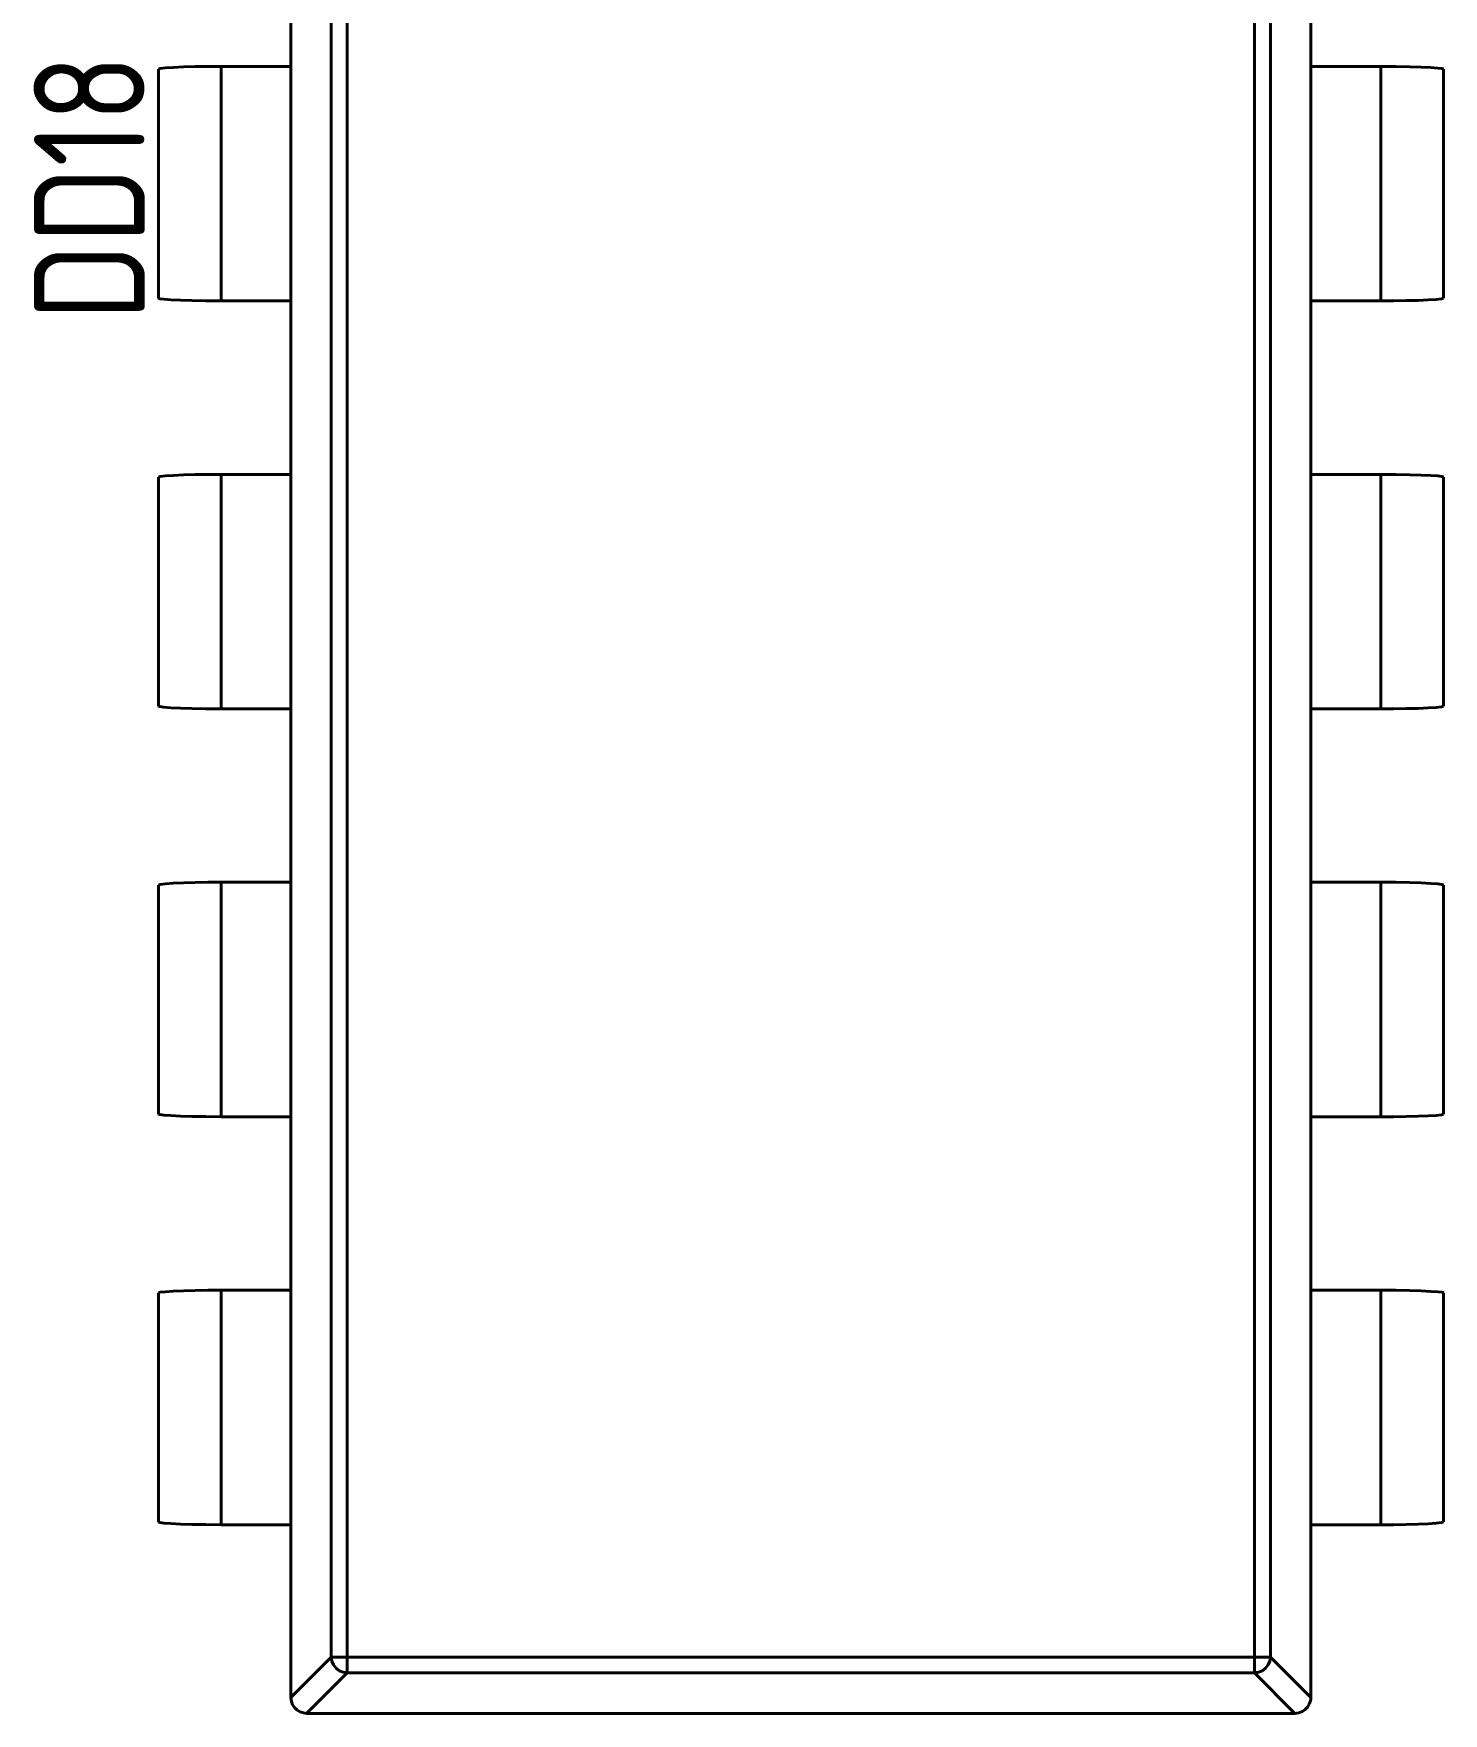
# Model space of a CAD drawing. Extents: x 193 to 1101, y 70 to 664.
# Drawn here: x 374.83 to 392.38, y 438.86 to 459.78 of the extents above; entities that cross this region are included whole.
import ezdxf

# ---------------------------------------------------------------- set-up
doc = ezdxf.new("R2010")
doc.units = 0
doc.header["$MEASUREMENT"] = 0
doc.layers.get('0').update_dxf_attribs({"linetype": 'CONTINUOUS'})
doc.layers.add('Основная', color=7, linetype='CONTINUOUS', lineweight=40)
doc.styles.add('GOST type A0', font='', dxfattribs={"oblique": 15, "height": 3.5})
doc.styles.get('GOST type A0').set_extended_font_data('GOST type A')

msp = doc.modelspace()

# ---------------------------------------------------------------- linework, layer by layer
at = {"layer": 'Основная'}
for p, q in [((378.532, 439.562), (378.532, 476.262)), ((378.532, 439.562), (378.532, 476.262)), ((378.73, 439.562), (378.73, 476.262)), ((378.73, 439.562), (378.73, 476.262)), ((390.028, 439.562), (390.028, 476.262)), ((390.028, 439.562), (390.028, 476.262)), ((390.226, 439.562), (390.226, 476.262)), ((390.226, 439.562), (390.226, 476.262)), ((378.03, 461.532), (378.03, 459.372)), ((378.03, 459.372), (378.03, 461.532)), ((378.03, 461.532), (378.03, 459.372)), ((378.03, 459.372), (378.03, 461.532)), ((390.73, 459.372), (390.73, 461.532)), ((390.73, 461.532), (390.73, 459.372)), ((390.73, 459.372), (390.73, 461.532)), ((390.73, 461.532), (390.73, 459.372)), ((376.996, 459.372), (376.84, 459.37)), ((376.84, 459.37), (376.996, 459.372)), ((376.996, 459.372), (376.84, 459.37)), ((376.84, 459.37), (376.996, 459.372)), ((378.03, 459.372), (376.996, 459.372)), ((376.996, 459.372), (377.078, 459.372)), ((378.03, 459.372), (376.996, 459.372)), ((376.996, 459.372), (377.078, 459.372)), ((377.078, 459.372), (377.16, 459.372)), ((377.078, 459.372), (377.16, 459.372)), ((377.16, 459.372), (378.03, 459.372)), ((377.16, 459.372), (377.16, 456.452)), ((377.16, 459.372), (378.03, 459.372)), ((377.16, 459.372), (377.16, 456.452)), ((378.03, 459.372), (378.03, 456.452)), ((378.03, 459.372), (378.03, 456.452)), ((391.79, 459.372), (390.73, 459.372)), ((390.73, 459.372), (391.6, 459.372)), ((390.73, 459.372), (390.73, 456.452)), ((391.79, 459.372), (390.73, 459.372)), ((390.73, 459.372), (391.6, 459.372)), ((390.73, 459.372), (390.73, 456.452)), ((391.6, 459.372), (391.79, 459.372)), ((391.6, 459.372), (391.6, 456.452)), ((391.6, 459.372), (391.79, 459.372)), ((391.6, 459.372), (391.6, 456.452)), ((391.962, 459.368), (391.79, 459.372)), ((391.79, 459.372), (391.962, 459.368)), ((391.962, 459.368), (391.79, 459.372)), ((391.79, 459.372), (391.962, 459.368)), ((376.402, 459.346), (376.38, 459.338)), ((376.38, 459.338), (376.402, 459.346)), ((376.402, 459.346), (376.38, 459.338)), ((376.38, 459.338), (376.402, 459.346)), ((376.38, 459.338), (376.38, 456.486)), ((376.38, 459.338), (376.38, 456.486)), ((376.38, 459.338), (376.38, 456.486)), ((376.38, 459.338), (376.38, 456.486)), ((376.468, 459.354), (376.402, 459.346)), ((376.402, 459.346), (376.468, 459.354)), ((376.468, 459.354), (376.402, 459.346)), ((376.402, 459.346), (376.468, 459.354)), ((376.566, 459.36), (376.468, 459.354)), ((376.468, 459.354), (376.566, 459.36)), ((376.566, 459.36), (376.468, 459.354)), ((376.468, 459.354), (376.566, 459.36)), ((376.692, 459.366), (376.566, 459.36)), ((376.566, 459.36), (376.692, 459.366)), ((376.692, 459.366), (376.566, 459.36)), ((376.566, 459.36), (376.692, 459.366)), ((376.84, 459.37), (376.692, 459.366)), ((376.692, 459.366), (376.84, 459.37)), ((376.84, 459.37), (376.692, 459.366)), ((376.692, 459.366), (376.84, 459.37)), ((392.104, 459.364), (391.962, 459.368)), ((391.962, 459.368), (392.104, 459.364)), ((392.104, 459.364), (391.962, 459.368)), ((391.962, 459.368), (392.104, 459.364)), ((392.224, 459.358), (392.104, 459.364)), ((392.104, 459.364), (392.224, 459.358)), ((392.224, 459.358), (392.104, 459.364)), ((392.104, 459.364), (392.224, 459.358)), ((392.31, 459.352), (392.224, 459.358)), ((392.224, 459.358), (392.31, 459.352)), ((392.31, 459.352), (392.224, 459.358)), ((392.224, 459.358), (392.31, 459.352)), ((392.362, 459.346), (392.31, 459.352)), ((392.31, 459.352), (392.362, 459.346)), ((392.362, 459.346), (392.31, 459.352)), ((392.31, 459.352), (392.362, 459.346)), ((392.374, 459.342), (392.362, 459.346)), ((392.362, 459.346), (392.374, 459.342)), ((392.374, 459.342), (392.362, 459.346)), ((392.362, 459.346), (392.374, 459.342)), ((392.38, 459.338), (392.374, 459.342)), ((392.374, 459.342), (392.38, 459.338)), ((392.38, 459.338), (392.374, 459.342)), ((392.374, 459.342), (392.38, 459.338)), ((392.38, 456.486), (392.38, 459.338)), ((392.38, 459.338), (392.38, 456.486)), ((392.38, 456.486), (392.38, 459.338)), ((392.38, 459.338), (392.38, 456.486)), ((376.38, 456.486), (376.384, 456.482)), ((376.38, 456.486), (376.384, 456.482)), ((376.38, 456.486), (376.384, 456.482)), ((376.38, 456.486), (376.384, 456.482)), ((376.384, 456.482), (376.396, 456.48)), ((376.384, 456.482), (376.396, 456.48)), ((376.384, 456.482), (376.396, 456.48)), ((376.384, 456.482), (376.396, 456.48)), ((376.396, 456.48), (376.448, 456.472)), ((376.396, 456.48), (376.448, 456.472)), ((376.396, 456.48), (376.448, 456.472)), ((376.396, 456.48), (376.448, 456.472)), ((376.448, 456.472), (376.534, 456.466)), ((376.448, 456.472), (376.534, 456.466)), ((376.448, 456.472), (376.534, 456.466)), ((376.448, 456.472), (376.534, 456.466)), ((376.534, 456.466), (376.654, 456.46)), ((376.534, 456.466), (376.654, 456.46)), ((376.534, 456.466), (376.654, 456.46)), ((376.534, 456.466), (376.654, 456.46)), ((376.654, 456.46), (376.796, 456.456)), ((376.654, 456.46), (376.796, 456.456)), ((376.654, 456.46), (376.796, 456.456)), ((376.654, 456.46), (376.796, 456.456)), ((376.796, 456.456), (376.968, 456.454)), ((376.796, 456.456), (376.968, 456.454)), ((376.796, 456.456), (376.968, 456.454)), ((376.796, 456.456), (376.968, 456.454)), ((376.968, 456.454), (377.16, 456.452)), ((376.968, 456.454), (377.16, 456.452)), ((376.968, 456.454), (377.16, 456.452)), ((376.968, 456.454), (377.16, 456.452)), ((377.16, 456.452), (378.03, 456.452)), ((377.16, 456.452), (378.03, 456.452)), ((377.16, 456.452), (378.03, 456.452)), ((377.16, 456.452), (378.03, 456.452)), ((378.03, 456.452), (378.03, 454.292)), ((378.03, 454.292), (378.03, 456.452)), ((378.03, 456.452), (378.03, 454.292)), ((378.03, 454.292), (378.03, 456.452)), ((390.73, 454.292), (390.73, 456.452)), ((390.73, 456.452), (391.762, 456.452)), ((390.73, 456.452), (391.6, 456.452)), ((390.73, 456.452), (390.73, 454.292)), ((390.73, 454.292), (390.73, 456.452)), ((390.73, 456.452), (391.762, 456.452)), ((390.73, 456.452), (391.6, 456.452)), ((390.73, 456.452), (390.73, 454.292)), ((391.6, 456.452), (391.68, 456.452)), ((391.6, 456.452), (391.68, 456.452)), ((391.68, 456.452), (391.762, 456.452)), ((391.68, 456.452), (391.762, 456.452)), ((391.762, 456.452), (391.918, 456.456)), ((391.762, 456.452), (391.918, 456.456)), ((391.762, 456.452), (391.918, 456.456)), ((391.762, 456.452), (391.918, 456.456)), ((391.918, 456.456), (392.066, 456.458)), ((391.918, 456.456), (392.066, 456.458)), ((391.918, 456.456), (392.066, 456.458)), ((391.918, 456.456), (392.066, 456.458)), ((392.066, 456.458), (392.192, 456.464)), ((392.066, 456.458), (392.192, 456.464)), ((392.066, 456.458), (392.192, 456.464)), ((392.066, 456.458), (392.192, 456.464)), ((392.192, 456.464), (392.29, 456.47)), ((392.192, 456.464), (392.29, 456.47)), ((392.192, 456.464), (392.29, 456.47)), ((392.192, 456.464), (392.29, 456.47)), ((392.29, 456.47), (392.356, 456.478)), ((392.29, 456.47), (392.356, 456.478)), ((392.29, 456.47), (392.356, 456.478)), ((392.29, 456.47), (392.356, 456.478)), ((392.356, 456.478), (392.38, 456.486)), ((392.356, 456.478), (392.38, 456.486)), ((392.356, 456.478), (392.38, 456.486)), ((392.356, 456.478), (392.38, 456.486)), ((376.402, 454.266), (376.38, 454.258)), ((376.38, 454.258), (376.402, 454.266)), ((376.402, 454.266), (376.38, 454.258)), ((376.38, 454.258), (376.402, 454.266)), ((376.38, 454.258), (376.38, 451.406)), ((376.38, 451.406), (376.38, 454.258)), ((376.38, 454.258), (376.38, 451.406)), ((376.38, 451.406), (376.38, 454.258)), ((376.468, 454.274), (376.402, 454.266)), ((376.402, 454.266), (376.468, 454.274)), ((376.468, 454.274), (376.402, 454.266)), ((376.402, 454.266), (376.468, 454.274)), ((376.566, 454.28), (376.468, 454.274)), ((376.468, 454.274), (376.566, 454.28)), ((376.566, 454.28), (376.468, 454.274)), ((376.468, 454.274), (376.566, 454.28)), ((376.692, 454.286), (376.566, 454.28)), ((376.566, 454.28), (376.692, 454.286)), ((376.692, 454.286), (376.566, 454.28)), ((376.566, 454.28), (376.692, 454.286)), ((376.84, 454.29), (376.692, 454.286)), ((376.692, 454.286), (376.84, 454.29)), ((376.84, 454.29), (376.692, 454.286)), ((376.692, 454.286), (376.84, 454.29)), ((376.996, 454.292), (376.84, 454.29)), ((376.84, 454.29), (376.996, 454.292)), ((376.996, 454.292), (376.84, 454.29)), ((376.84, 454.29), (376.996, 454.292)), ((378.03, 454.292), (376.996, 454.292)), ((376.996, 454.292), (377.078, 454.292)), ((378.03, 454.292), (376.996, 454.292)), ((376.996, 454.292), (377.078, 454.292)), ((377.078, 454.292), (377.16, 454.292)), ((377.078, 454.292), (377.16, 454.292)), ((377.16, 454.292), (378.03, 454.292)), ((377.16, 454.292), (377.16, 451.372)), ((377.16, 454.292), (378.03, 454.292)), ((377.16, 454.292), (377.16, 451.372)), ((378.03, 454.292), (378.03, 451.372)), ((378.03, 454.292), (378.03, 451.372)), ((391.79, 454.292), (390.73, 454.292)), ((390.73, 454.292), (391.6, 454.292)), ((390.73, 454.292), (390.73, 451.372)), ((391.79, 454.292), (390.73, 454.292)), ((390.73, 454.292), (391.6, 454.292)), ((390.73, 454.292), (390.73, 451.372)), ((391.6, 454.292), (391.79, 454.292)), ((391.6, 454.292), (391.6, 451.372)), ((391.6, 454.292), (391.79, 454.292)), ((391.6, 454.292), (391.6, 451.372)), ((391.962, 454.288), (391.79, 454.292)), ((391.79, 454.292), (391.962, 454.288)), ((391.962, 454.288), (391.79, 454.292)), ((391.79, 454.292), (391.962, 454.288)), ((392.104, 454.284), (391.962, 454.288)), ((391.962, 454.288), (392.104, 454.284)), ((392.104, 454.284), (391.962, 454.288)), ((391.962, 454.288), (392.104, 454.284)), ((392.224, 454.278), (392.104, 454.284)), ((392.104, 454.284), (392.224, 454.278)), ((392.224, 454.278), (392.104, 454.284)), ((392.104, 454.284), (392.224, 454.278)), ((392.31, 454.272), (392.224, 454.278)), ((392.224, 454.278), (392.31, 454.272)), ((392.31, 454.272), (392.224, 454.278)), ((392.224, 454.278), (392.31, 454.272)), ((392.362, 454.266), (392.31, 454.272)), ((392.31, 454.272), (392.362, 454.266)), ((392.362, 454.266), (392.31, 454.272)), ((392.31, 454.272), (392.362, 454.266)), ((392.374, 454.262), (392.362, 454.266)), ((392.362, 454.266), (392.374, 454.262)), ((392.374, 454.262), (392.362, 454.266)), ((392.362, 454.266), (392.374, 454.262)), ((392.38, 454.258), (392.374, 454.262)), ((392.374, 454.262), (392.38, 454.258)), ((392.38, 454.258), (392.374, 454.262)), ((392.374, 454.262), (392.38, 454.258)), ((392.38, 451.406), (392.38, 454.258)), ((392.38, 454.258), (392.38, 451.406)), ((392.38, 451.406), (392.38, 454.258)), ((392.38, 454.258), (392.38, 451.406)), ((376.38, 451.406), (376.384, 451.402)), ((376.38, 451.406), (376.384, 451.402)), ((376.38, 451.406), (376.384, 451.402)), ((376.38, 451.406), (376.384, 451.402)), ((376.384, 451.402), (376.396, 451.4)), ((376.384, 451.402), (376.396, 451.4)), ((376.384, 451.402), (376.396, 451.4)), ((376.384, 451.402), (376.396, 451.4)), ((376.396, 451.4), (376.448, 451.392)), ((376.396, 451.4), (376.448, 451.392)), ((376.396, 451.4), (376.448, 451.392)), ((376.396, 451.4), (376.448, 451.392)), ((376.448, 451.392), (376.534, 451.386)), ((376.448, 451.392), (376.534, 451.386)), ((376.448, 451.392), (376.534, 451.386)), ((376.448, 451.392), (376.534, 451.386)), ((376.534, 451.386), (376.654, 451.38)), ((376.534, 451.386), (376.654, 451.38)), ((376.534, 451.386), (376.654, 451.38)), ((376.534, 451.386), (376.654, 451.38)), ((376.654, 451.38), (376.796, 451.376)), ((376.654, 451.38), (376.796, 451.376)), ((376.654, 451.38), (376.796, 451.376)), ((376.654, 451.38), (376.796, 451.376)), ((376.796, 451.376), (376.968, 451.374)), ((376.796, 451.376), (376.968, 451.374)), ((376.796, 451.376), (376.968, 451.374)), ((376.796, 451.376), (376.968, 451.374)), ((376.968, 451.374), (377.16, 451.372)), ((376.968, 451.374), (377.16, 451.372)), ((376.968, 451.374), (377.16, 451.372)), ((376.968, 451.374), (377.16, 451.372)), ((377.16, 451.372), (378.03, 451.372)), ((377.16, 451.372), (378.03, 451.372)), ((377.16, 451.372), (378.03, 451.372)), ((377.16, 451.372), (378.03, 451.372)), ((378.03, 451.372), (378.03, 449.212)), ((378.03, 449.212), (378.03, 451.372)), ((378.03, 451.372), (378.03, 449.212)), ((378.03, 449.212), (378.03, 451.372)), ((390.73, 449.212), (390.73, 451.372)), ((390.73, 451.372), (391.762, 451.372)), ((390.73, 451.372), (391.6, 451.372)), ((390.73, 449.212), (390.73, 451.372)), ((390.73, 449.212), (390.73, 451.372)), ((390.73, 451.372), (391.762, 451.372)), ((390.73, 451.372), (391.6, 451.372)), ((390.73, 449.212), (390.73, 451.372)), ((391.6, 451.372), (391.68, 451.372)), ((391.6, 451.372), (391.68, 451.372)), ((391.68, 451.372), (391.762, 451.372)), ((391.68, 451.372), (391.762, 451.372)), ((391.762, 451.372), (391.918, 451.376)), ((391.762, 451.372), (391.918, 451.376)), ((391.762, 451.372), (391.918, 451.376)), ((391.762, 451.372), (391.918, 451.376)), ((391.918, 451.376), (392.066, 451.378)), ((391.918, 451.376), (392.066, 451.378)), ((391.918, 451.376), (392.066, 451.378)), ((391.918, 451.376), (392.066, 451.378)), ((392.066, 451.378), (392.192, 451.384)), ((392.066, 451.378), (392.192, 451.384)), ((392.066, 451.378), (392.192, 451.384)), ((392.066, 451.378), (392.192, 451.384)), ((392.192, 451.384), (392.29, 451.39)), ((392.192, 451.384), (392.29, 451.39)), ((392.192, 451.384), (392.29, 451.39)), ((392.192, 451.384), (392.29, 451.39)), ((392.29, 451.39), (392.356, 451.398)), ((392.29, 451.39), (392.356, 451.398)), ((392.29, 451.39), (392.356, 451.398)), ((392.29, 451.39), (392.356, 451.398)), ((392.356, 451.398), (392.38, 451.406)), ((392.356, 451.398), (392.38, 451.406)), ((392.356, 451.398), (392.38, 451.406)), ((392.356, 451.398), (392.38, 451.406)), ((376.402, 449.186), (376.38, 449.178)), ((376.38, 449.178), (376.402, 449.186)), ((376.402, 449.186), (376.38, 449.178)), ((376.38, 449.178), (376.402, 449.186)), ((376.38, 449.178), (376.38, 446.326)), ((376.38, 449.178), (376.38, 446.326)), ((376.38, 449.178), (376.38, 446.326)), ((376.38, 449.178), (376.38, 446.326)), ((376.468, 449.194), (376.402, 449.186)), ((376.402, 449.186), (376.468, 449.194)), ((376.468, 449.194), (376.402, 449.186)), ((376.402, 449.186), (376.468, 449.194)), ((376.566, 449.2), (376.468, 449.194)), ((376.468, 449.194), (376.566, 449.2)), ((376.566, 449.2), (376.468, 449.194)), ((376.468, 449.194), (376.566, 449.2)), ((376.692, 449.206), (376.566, 449.2)), ((376.566, 449.2), (376.692, 449.206)), ((376.692, 449.206), (376.566, 449.2)), ((376.566, 449.2), (376.692, 449.206)), ((376.84, 449.21), (376.692, 449.206)), ((376.692, 449.206), (376.84, 449.21)), ((376.84, 449.21), (376.692, 449.206)), ((376.692, 449.206), (376.84, 449.21)), ((376.996, 449.212), (376.84, 449.21)), ((376.84, 449.21), (376.996, 449.212)), ((376.996, 449.212), (376.84, 449.21)), ((376.84, 449.21), (376.996, 449.212)), ((378.03, 449.212), (376.996, 449.212)), ((376.996, 449.212), (377.078, 449.212)), ((378.03, 449.212), (376.996, 449.212)), ((376.996, 449.212), (377.078, 449.212)), ((377.078, 449.212), (377.16, 449.212)), ((377.078, 449.212), (377.16, 449.212)), ((377.16, 449.212), (378.03, 449.212)), ((377.16, 449.212), (377.16, 446.292)), ((377.16, 449.212), (378.03, 449.212)), ((377.16, 449.212), (377.16, 446.292)), ((378.03, 449.212), (378.03, 446.292)), ((378.03, 449.212), (378.03, 446.292)), ((391.79, 449.212), (390.73, 449.212)), ((390.73, 449.212), (391.6, 449.212)), ((390.73, 449.212), (390.73, 446.292)), ((391.79, 449.212), (390.73, 449.212)), ((390.73, 449.212), (391.6, 449.212)), ((390.73, 449.212), (390.73, 446.292)), ((391.6, 449.212), (391.79, 449.212)), ((391.6, 449.212), (391.6, 446.292)), ((391.6, 449.212), (391.79, 449.212)), ((391.6, 449.212), (391.6, 446.292)), ((391.962, 449.208), (391.79, 449.212)), ((391.79, 449.212), (391.962, 449.208)), ((391.962, 449.208), (391.79, 449.212)), ((391.79, 449.212), (391.962, 449.208)), ((392.104, 449.204), (391.962, 449.208)), ((391.962, 449.208), (392.104, 449.204)), ((392.104, 449.204), (391.962, 449.208)), ((391.962, 449.208), (392.104, 449.204)), ((392.224, 449.198), (392.104, 449.204)), ((392.104, 449.204), (392.224, 449.198)), ((392.224, 449.198), (392.104, 449.204)), ((392.104, 449.204), (392.224, 449.198)), ((392.31, 449.192), (392.224, 449.198)), ((392.224, 449.198), (392.31, 449.192)), ((392.31, 449.192), (392.224, 449.198)), ((392.224, 449.198), (392.31, 449.192)), ((392.362, 449.186), (392.31, 449.192)), ((392.31, 449.192), (392.362, 449.186)), ((392.362, 449.186), (392.31, 449.192)), ((392.31, 449.192), (392.362, 449.186)), ((392.374, 449.182), (392.362, 449.186)), ((392.362, 449.186), (392.374, 449.182)), ((392.374, 449.182), (392.362, 449.186)), ((392.362, 449.186), (392.374, 449.182)), ((392.38, 449.178), (392.374, 449.182)), ((392.374, 449.182), (392.38, 449.178)), ((392.38, 449.178), (392.374, 449.182)), ((392.374, 449.182), (392.38, 449.178)), ((392.38, 446.326), (392.38, 449.178)), ((392.38, 449.178), (392.38, 446.326)), ((392.38, 446.326), (392.38, 449.178)), ((392.38, 449.178), (392.38, 446.326)), ((376.38, 446.326), (376.384, 446.322)), ((376.38, 446.326), (376.384, 446.322)), ((376.38, 446.326), (376.384, 446.322)), ((376.38, 446.326), (376.384, 446.322)), ((376.384, 446.322), (376.396, 446.32)), ((376.384, 446.322), (376.396, 446.32)), ((376.384, 446.322), (376.396, 446.32)), ((376.384, 446.322), (376.396, 446.32)), ((376.396, 446.32), (376.448, 446.312)), ((376.396, 446.32), (376.448, 446.312)), ((376.396, 446.32), (376.448, 446.312)), ((376.396, 446.32), (376.448, 446.312)), ((376.448, 446.312), (376.534, 446.306)), ((376.448, 446.312), (376.534, 446.306)), ((376.448, 446.312), (376.534, 446.306)), ((376.448, 446.312), (376.534, 446.306)), ((376.534, 446.306), (376.654, 446.3)), ((376.534, 446.306), (376.654, 446.3)), ((376.534, 446.306), (376.654, 446.3)), ((376.534, 446.306), (376.654, 446.3)), ((376.654, 446.3), (376.796, 446.296)), ((376.654, 446.3), (376.796, 446.296)), ((376.654, 446.3), (376.796, 446.296)), ((376.654, 446.3), (376.796, 446.296)), ((376.796, 446.296), (376.968, 446.294)), ((376.796, 446.296), (376.968, 446.294)), ((376.796, 446.296), (376.968, 446.294)), ((376.796, 446.296), (376.968, 446.294)), ((376.968, 446.294), (377.16, 446.292)), ((376.968, 446.294), (377.16, 446.292)), ((376.968, 446.294), (377.16, 446.292)), ((376.968, 446.294), (377.16, 446.292)), ((377.16, 446.292), (378.03, 446.292)), ((377.16, 446.292), (378.03, 446.292)), ((377.16, 446.292), (378.03, 446.292)), ((377.16, 446.292), (378.03, 446.292)), ((378.03, 446.292), (378.03, 444.132)), ((378.03, 444.132), (378.03, 446.292)), ((378.03, 446.292), (378.03, 444.132)), ((378.03, 444.132), (378.03, 446.292)), ((390.73, 444.132), (390.73, 446.292)), ((390.73, 446.292), (391.762, 446.292)), ((390.73, 446.292), (391.6, 446.292)), ((390.73, 444.132), (390.73, 446.292)), ((390.73, 444.132), (390.73, 446.292)), ((390.73, 446.292), (391.762, 446.292)), ((390.73, 446.292), (391.6, 446.292)), ((390.73, 444.132), (390.73, 446.292)), ((391.6, 446.292), (391.68, 446.292)), ((391.6, 446.292), (391.68, 446.292)), ((391.68, 446.292), (391.762, 446.292)), ((391.68, 446.292), (391.762, 446.292)), ((391.762, 446.292), (391.918, 446.296)), ((391.762, 446.292), (391.918, 446.296)), ((391.762, 446.292), (391.918, 446.296)), ((391.762, 446.292), (391.918, 446.296)), ((391.918, 446.296), (392.066, 446.298)), ((391.918, 446.296), (392.066, 446.298)), ((391.918, 446.296), (392.066, 446.298)), ((391.918, 446.296), (392.066, 446.298)), ((392.066, 446.298), (392.192, 446.304)), ((392.066, 446.298), (392.192, 446.304)), ((392.066, 446.298), (392.192, 446.304)), ((392.066, 446.298), (392.192, 446.304)), ((392.192, 446.304), (392.29, 446.31)), ((392.192, 446.304), (392.29, 446.31)), ((392.192, 446.304), (392.29, 446.31)), ((392.192, 446.304), (392.29, 446.31)), ((392.29, 446.31), (392.356, 446.318)), ((392.29, 446.31), (392.356, 446.318)), ((392.29, 446.31), (392.356, 446.318)), ((392.29, 446.31), (392.356, 446.318)), ((392.356, 446.318), (392.38, 446.326)), ((392.356, 446.318), (392.38, 446.326)), ((392.356, 446.318), (392.38, 446.326)), ((392.356, 446.318), (392.38, 446.326)), ((376.402, 444.106), (376.38, 444.098)), ((376.38, 444.098), (376.402, 444.106)), ((376.402, 444.106), (376.38, 444.098)), ((376.38, 444.098), (376.402, 444.106)), ((376.468, 444.114), (376.402, 444.106)), ((376.402, 444.106), (376.468, 444.114)), ((376.468, 444.114), (376.402, 444.106)), ((376.402, 444.106), (376.468, 444.114)), ((376.566, 444.12), (376.468, 444.114)), ((376.468, 444.114), (376.566, 444.12)), ((376.566, 444.12), (376.468, 444.114)), ((376.468, 444.114), (376.566, 444.12)), ((376.692, 444.126), (376.566, 444.12)), ((376.566, 444.12), (376.692, 444.126)), ((376.692, 444.126), (376.566, 444.12)), ((376.566, 444.12), (376.692, 444.126)), ((376.84, 444.13), (376.692, 444.126)), ((376.692, 444.126), (376.84, 444.13)), ((376.84, 444.13), (376.692, 444.126)), ((376.692, 444.126), (376.84, 444.13)), ((376.996, 444.132), (376.84, 444.13)), ((376.84, 444.13), (376.996, 444.132)), ((376.996, 444.132), (376.84, 444.13)), ((376.84, 444.13), (376.996, 444.132)), ((378.03, 444.132), (376.996, 444.132)), ((376.996, 444.132), (377.078, 444.132)), ((378.03, 444.132), (376.996, 444.132)), ((376.996, 444.132), (377.078, 444.132)), ((377.078, 444.132), (377.16, 444.132)), ((377.078, 444.132), (377.16, 444.132)), ((377.16, 444.132), (378.03, 444.132)), ((377.16, 444.132), (377.16, 441.212)), ((377.16, 444.132), (378.03, 444.132)), ((377.16, 444.132), (377.16, 441.212)), ((378.03, 444.132), (378.03, 441.212)), ((378.03, 444.132), (378.03, 441.212)), ((391.79, 444.132), (390.73, 444.132)), ((390.73, 444.132), (391.6, 444.132)), ((390.73, 444.132), (390.73, 441.212)), ((391.79, 444.132), (390.73, 444.132)), ((390.73, 444.132), (391.6, 444.132)), ((390.73, 444.132), (390.73, 441.212)), ((391.6, 444.132), (391.79, 444.132)), ((391.6, 444.132), (391.6, 441.212)), ((391.6, 444.132), (391.79, 444.132)), ((391.6, 444.132), (391.6, 441.212)), ((391.962, 444.128), (391.79, 444.132)), ((391.79, 444.132), (391.962, 444.128)), ((391.962, 444.128), (391.79, 444.132)), ((391.79, 444.132), (391.962, 444.128)), ((392.104, 444.124), (391.962, 444.128)), ((391.962, 444.128), (392.104, 444.124)), ((392.104, 444.124), (391.962, 444.128)), ((391.962, 444.128), (392.104, 444.124)), ((392.224, 444.118), (392.104, 444.124)), ((392.104, 444.124), (392.224, 444.118)), ((392.224, 444.118), (392.104, 444.124)), ((392.104, 444.124), (392.224, 444.118)), ((392.31, 444.112), (392.224, 444.118)), ((392.224, 444.118), (392.31, 444.112)), ((392.31, 444.112), (392.224, 444.118)), ((392.224, 444.118), (392.31, 444.112)), ((392.362, 444.106), (392.31, 444.112)), ((392.31, 444.112), (392.362, 444.106)), ((392.362, 444.106), (392.31, 444.112)), ((392.31, 444.112), (392.362, 444.106)), ((392.374, 444.102), (392.362, 444.106)), ((392.362, 444.106), (392.374, 444.102)), ((392.374, 444.102), (392.362, 444.106)), ((392.362, 444.106), (392.374, 444.102)), ((392.38, 444.098), (392.374, 444.102)), ((392.374, 444.102), (392.38, 444.098)), ((392.38, 444.098), (392.374, 444.102)), ((392.374, 444.102), (392.38, 444.098)), ((376.38, 444.098), (376.38, 441.246)), ((376.38, 441.246), (376.38, 444.098)), ((376.38, 444.098), (376.38, 441.246)), ((376.38, 441.246), (376.38, 444.098)), ((392.38, 441.246), (392.38, 444.098)), ((392.38, 441.246), (392.38, 444.098)), ((392.38, 441.246), (392.38, 444.098)), ((392.38, 441.246), (392.38, 444.098)), ((376.38, 441.246), (376.384, 441.242)), ((376.38, 441.246), (376.384, 441.242)), ((376.38, 441.246), (376.384, 441.242)), ((376.38, 441.246), (376.384, 441.242)), ((376.384, 441.242), (376.396, 441.24)), ((376.384, 441.242), (376.396, 441.24)), ((376.384, 441.242), (376.396, 441.24)), ((376.384, 441.242), (376.396, 441.24)), ((376.396, 441.24), (376.448, 441.232)), ((376.396, 441.24), (376.448, 441.232)), ((376.396, 441.24), (376.448, 441.232)), ((376.396, 441.24), (376.448, 441.232)), ((376.448, 441.232), (376.534, 441.226)), ((376.448, 441.232), (376.534, 441.226)), ((376.448, 441.232), (376.534, 441.226)), ((376.448, 441.232), (376.534, 441.226)), ((376.534, 441.226), (376.654, 441.22)), ((376.534, 441.226), (376.654, 441.22)), ((376.534, 441.226), (376.654, 441.22)), ((376.534, 441.226), (376.654, 441.22)), ((376.654, 441.22), (376.796, 441.216)), ((376.654, 441.22), (376.796, 441.216)), ((376.654, 441.22), (376.796, 441.216)), ((376.654, 441.22), (376.796, 441.216)), ((376.796, 441.216), (376.968, 441.214)), ((376.796, 441.216), (376.968, 441.214)), ((376.796, 441.216), (376.968, 441.214)), ((376.796, 441.216), (376.968, 441.214)), ((376.968, 441.214), (377.16, 441.212)), ((376.968, 441.214), (377.16, 441.212)), ((376.968, 441.214), (377.16, 441.212)), ((376.968, 441.214), (377.16, 441.212)), ((377.16, 441.212), (378.03, 441.212)), ((377.16, 441.212), (378.03, 441.212)), ((377.16, 441.212), (378.03, 441.212)), ((377.16, 441.212), (378.03, 441.212)), ((378.03, 441.212), (378.03, 439.062)), ((378.03, 439.062), (378.03, 441.212)), ((378.03, 441.212), (378.03, 439.062)), ((378.03, 439.062), (378.03, 441.212)), ((390.73, 439.062), (390.73, 441.212)), ((390.73, 441.212), (391.762, 441.212)), ((390.73, 441.212), (391.6, 441.212)), ((390.73, 441.212), (390.73, 439.062)), ((390.73, 439.062), (390.73, 441.212)), ((390.73, 441.212), (391.762, 441.212)), ((390.73, 441.212), (391.6, 441.212)), ((390.73, 441.212), (390.73, 439.062)), ((391.6, 441.212), (391.68, 441.212)), ((391.6, 441.212), (391.68, 441.212)), ((391.68, 441.212), (391.762, 441.212)), ((391.68, 441.212), (391.762, 441.212)), ((391.762, 441.212), (391.918, 441.216)), ((391.762, 441.212), (391.918, 441.216)), ((391.762, 441.212), (391.918, 441.216)), ((391.762, 441.212), (391.918, 441.216)), ((391.918, 441.216), (392.066, 441.218)), ((391.918, 441.216), (392.066, 441.218)), ((391.918, 441.216), (392.066, 441.218)), ((391.918, 441.216), (392.066, 441.218)), ((392.066, 441.218), (392.192, 441.224)), ((392.066, 441.218), (392.192, 441.224)), ((392.066, 441.218), (392.192, 441.224)), ((392.066, 441.218), (392.192, 441.224)), ((392.192, 441.224), (392.29, 441.23)), ((392.192, 441.224), (392.29, 441.23)), ((392.192, 441.224), (392.29, 441.23)), ((392.192, 441.224), (392.29, 441.23)), ((392.29, 441.23), (392.356, 441.238)), ((392.29, 441.23), (392.356, 441.238)), ((392.29, 441.23), (392.356, 441.238)), ((392.29, 441.23), (392.356, 441.238)), ((392.356, 441.238), (392.38, 441.246)), ((392.356, 441.238), (392.38, 441.246)), ((392.356, 441.238), (392.38, 441.246)), ((392.356, 441.238), (392.38, 441.246)), ((378.03, 439.06), (378.532, 439.562)), ((378.03, 439.06), (378.532, 439.562)), ((378.532, 439.562), (378.55, 439.562)), ((378.532, 439.562), (378.54, 439.512)), ((378.532, 439.562), (378.55, 439.562)), ((378.532, 439.562), (378.54, 439.512)), ((378.54, 439.512), (378.56, 439.466)), ((378.54, 439.512), (378.56, 439.466)), ((378.55, 439.562), (378.58, 439.562)), ((378.55, 439.562), (378.58, 439.562)), ((378.58, 439.562), (378.624, 439.562)), ((378.58, 439.562), (378.624, 439.562)), ((378.624, 439.562), (378.674, 439.562)), ((378.624, 439.562), (378.674, 439.562)), ((378.674, 439.562), (378.73, 439.562)), ((378.674, 439.562), (378.73, 439.562)), ((378.73, 439.562), (378.73, 439.508)), ((378.73, 439.562), (390.028, 439.562)), ((378.73, 439.562), (378.73, 439.508)), ((378.73, 439.562), (390.028, 439.562)), ((378.73, 439.508), (378.73, 439.456)), ((378.73, 439.508), (378.73, 439.456)), ((390.028, 439.562), (390.028, 439.508)), ((390.028, 439.562), (390.084, 439.562)), ((390.028, 439.562), (390.028, 439.508)), ((390.028, 439.562), (390.084, 439.562)), ((390.028, 439.508), (390.028, 439.456)), ((390.028, 439.508), (390.028, 439.456)), ((390.084, 439.562), (390.134, 439.562)), ((390.084, 439.562), (390.134, 439.562)), ((390.134, 439.562), (390.178, 439.562)), ((390.134, 439.562), (390.178, 439.562)), ((390.178, 439.562), (390.208, 439.562)), ((390.178, 439.562), (390.208, 439.562)), ((390.198, 439.466), (390.218, 439.512)), ((390.198, 439.466), (390.218, 439.512)), ((390.208, 439.562), (390.226, 439.562)), ((390.208, 439.562), (390.226, 439.562)), ((390.218, 439.512), (390.226, 439.562)), ((390.218, 439.512), (390.226, 439.562)), ((390.226, 439.562), (390.73, 439.06)), ((390.226, 439.562), (390.73, 439.06)), ((378.226, 438.862), (378.73, 439.366)), ((378.226, 438.862), (378.73, 439.366)), ((378.56, 439.466), (378.592, 439.426)), ((378.56, 439.466), (378.592, 439.426)), ((378.592, 439.426), (378.632, 439.394)), ((378.592, 439.426), (378.632, 439.394)), ((378.632, 439.394), (378.68, 439.374)), ((378.632, 439.394), (378.68, 439.374)), ((378.68, 439.374), (378.73, 439.366)), ((378.68, 439.374), (378.73, 439.366)), ((378.73, 439.456), (378.73, 439.414)), ((378.73, 439.456), (378.73, 439.414)), ((378.73, 439.414), (378.73, 439.382)), ((378.73, 439.414), (378.73, 439.382)), ((378.73, 439.366), (378.73, 439.382)), ((378.73, 439.366), (378.73, 439.382)), ((378.73, 439.366), (390.028, 439.366)), ((378.73, 439.366), (390.028, 439.366)), ((390.028, 439.456), (390.028, 439.414)), ((390.028, 439.456), (390.028, 439.414)), ((390.028, 439.414), (390.028, 439.382)), ((390.028, 439.414), (390.028, 439.382)), ((390.028, 439.382), (390.028, 439.366)), ((390.028, 439.382), (390.028, 439.366)), ((390.028, 439.366), (390.078, 439.374)), ((390.028, 439.366), (390.078, 439.374)), ((390.028, 439.366), (390.532, 438.862)), ((390.028, 439.366), (390.532, 438.862)), ((390.078, 439.374), (390.126, 439.394)), ((390.078, 439.374), (390.126, 439.394)), ((390.126, 439.394), (390.166, 439.426)), ((390.126, 439.394), (390.166, 439.426)), ((390.166, 439.426), (390.198, 439.466)), ((390.166, 439.426), (390.198, 439.466)), ((378.03, 439.062), (378.036, 439.012)), ((378.03, 439.062), (378.03, 439.06)), ((378.03, 439.062), (378.036, 439.012)), ((378.03, 439.062), (378.03, 439.06)), ((378.03, 439.06), (378.036, 439.012)), ((378.03, 439.06), (378.036, 439.012)), ((378.036, 439.012), (378.052, 438.968)), ((378.036, 439.012), (378.052, 438.968)), ((378.036, 439.012), (378.052, 438.968)), ((378.036, 439.012), (378.052, 438.968)), ((378.052, 438.968), (378.078, 438.932)), ((378.052, 438.968), (378.078, 438.932)), ((378.052, 438.968), (378.078, 438.932)), ((378.052, 438.968), (378.078, 438.932)), ((378.078, 438.932), (378.108, 438.902)), ((378.078, 438.932), (378.108, 438.902)), ((378.078, 438.932), (378.108, 438.902)), ((378.078, 438.932), (378.108, 438.902)), ((378.108, 438.902), (378.146, 438.88)), ((378.108, 438.902), (378.146, 438.88)), ((378.108, 438.902), (378.146, 438.88)), ((378.108, 438.902), (378.146, 438.88)), ((378.146, 438.88), (378.186, 438.868)), ((378.146, 438.88), (378.186, 438.868)), ((378.146, 438.88), (378.186, 438.868)), ((378.146, 438.88), (378.186, 438.868)), ((390.58, 438.868), (390.624, 438.886)), ((390.58, 438.868), (390.624, 438.886)), ((390.58, 438.868), (390.624, 438.886)), ((390.58, 438.868), (390.624, 438.886)), ((390.624, 438.886), (390.66, 438.91)), ((390.624, 438.886), (390.66, 438.91)), ((390.624, 438.886), (390.66, 438.91)), ((390.624, 438.886), (390.66, 438.91)), ((390.66, 438.91), (390.688, 438.942)), ((390.66, 438.91), (390.688, 438.942)), ((390.66, 438.91), (390.688, 438.942)), ((390.66, 438.91), (390.688, 438.942)), ((390.688, 438.942), (390.71, 438.978)), ((390.688, 438.942), (390.71, 438.978)), ((390.688, 438.942), (390.71, 438.978)), ((390.688, 438.942), (390.71, 438.978)), ((390.71, 438.978), (390.724, 439.018)), ((390.71, 438.978), (390.724, 439.018)), ((390.71, 438.978), (390.724, 439.018)), ((390.71, 438.978), (390.724, 439.018)), ((390.724, 439.018), (390.728, 439.038)), ((390.724, 439.018), (390.728, 439.038)), ((390.724, 439.018), (390.728, 439.038)), ((390.724, 439.018), (390.728, 439.038)), ((390.728, 439.038), (390.73, 439.062)), ((390.728, 439.038), (390.73, 439.062)), ((390.728, 439.038), (390.73, 439.06)), ((390.728, 439.038), (390.73, 439.06)), ((390.73, 439.06), (390.73, 439.062)), ((390.73, 439.06), (390.73, 439.062)), ((378.186, 438.868), (378.206, 438.864)), ((378.186, 438.868), (378.206, 438.864)), ((378.186, 438.868), (378.206, 438.864)), ((378.186, 438.868), (378.206, 438.864)), ((378.206, 438.864), (378.226, 438.862)), ((378.206, 438.864), (378.226, 438.862)), ((378.206, 438.864), (378.226, 438.862)), ((378.206, 438.864), (378.226, 438.862)), ((378.226, 438.862), (390.532, 438.862)), ((378.226, 438.862), (378.23, 438.862)), ((378.226, 438.862), (390.532, 438.862)), ((378.226, 438.862), (378.23, 438.862)), ((378.23, 438.862), (390.53, 438.862)), ((378.23, 438.862), (390.53, 438.862)), ((390.53, 438.862), (390.532, 438.862)), ((390.53, 438.862), (390.532, 438.862)), ((390.532, 438.862), (390.58, 438.868)), ((390.532, 438.862), (390.58, 438.868)), ((390.532, 438.862), (390.58, 438.868)), ((390.532, 438.862), (390.58, 438.868))]:
    msp.add_line(p, q, dxfattribs=at)

# ---------------------------------------------------------------- texts
at = {"style": 'GOST type A0'}
msp.add_text('DD18', height=1.3796, rotation=90, dxfattribs=at).set_placement((376.21, 456.208))

doc.saveas('drawing.dxf')
